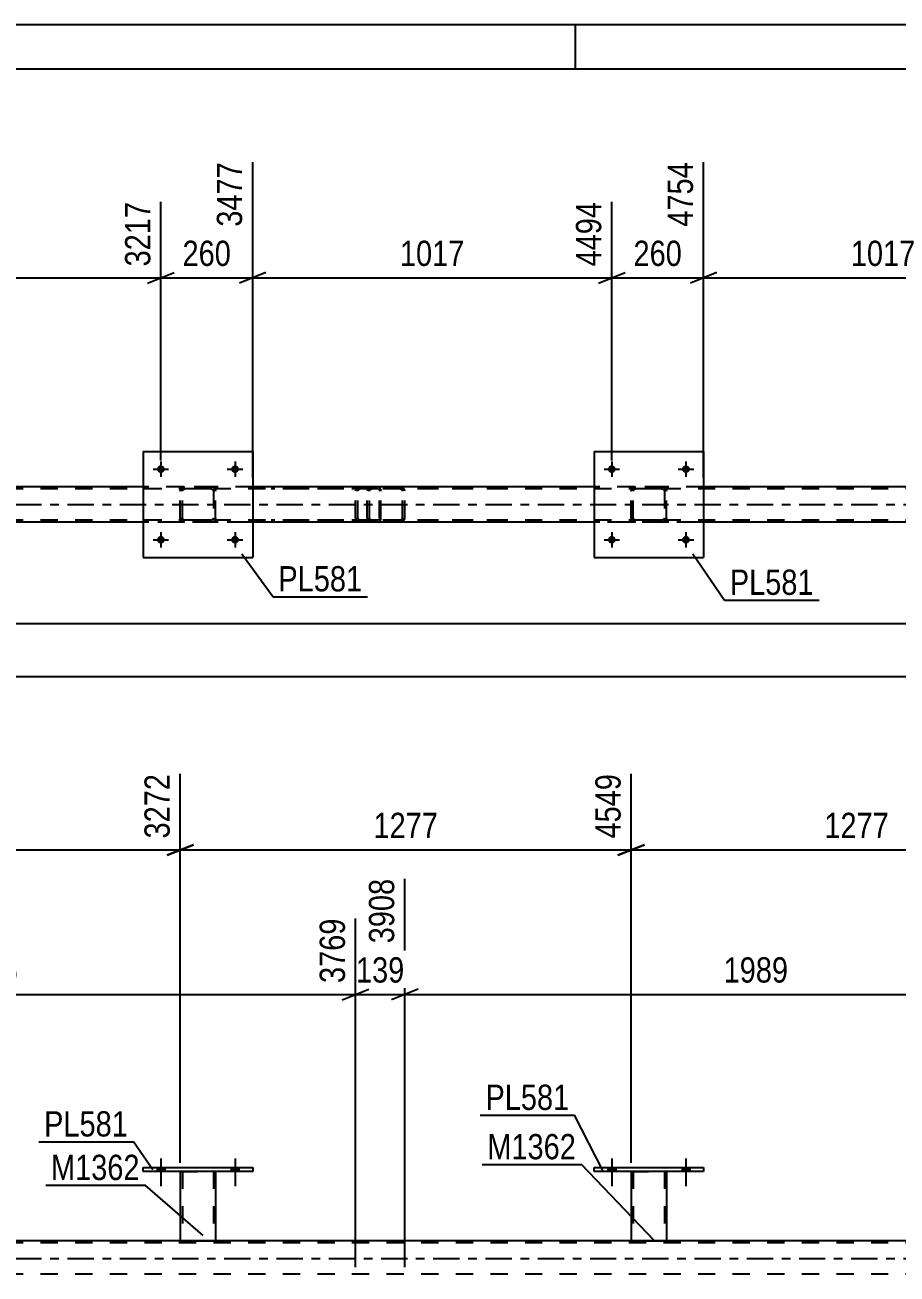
# Model space of a CAD drawing. Header units: millimetres. Extents: x 0 to 841, y 0 to 594.
# Drawn here: x 148.6 to 247.4, y 452.5 to 594 of the extents above; entities that cross this region are included whole.
import ezdxf

# ---------------------------------------------------------------- set-up
doc = ezdxf.new("R2010")
doc.units = ezdxf.units.MM
doc.linetypes.add('DXK_LINE_DOT2', pattern=[3.9198, 1.9599, -1.9599])
doc.linetypes.add('DXK_LINE_DOT3', pattern=[5.9187, 2.979, -0.9799, 0.9799, -0.9799])
doc.styles.add('Arial Narrow', font='ARIALN.TTF', dxfattribs={"height": 0.2})

# ---------------------------------------------------------------- blocks, each defined once
blk = doc.blocks.new('Unknown-389786769-1133 - 25525')
at = {"color": 5, "linetype": 'Continuous'}
for p, q in [((841, 594), (0, 594)), ((211, 589), (211, 594)), ((836, 589), (5, 589))]:
    blk.add_line(p, q, dxfattribs=at)
blk = doc.blocks.new('Bolt-389786769-26003 - 2062')
at = {"linetype": 'Continuous'}
for points in [[(215.56, 543.68, -1), (214.68, 543.68, -1)], [(223.96, 543.68, -1), (223.08, 543.68, -1)]]:
    blk.add_hatch(color=1, dxfattribs=at).paths.add_polyline_path(points)
at = {"color": 1, "linetype": 'Continuous'}
for p, q in [((214.24, 543.68), (216, 543.68)), ((215.12, 544.56), (215.12, 542.8)), ((222.64, 543.68), (224.4, 543.68)), ((223.52, 544.56), (223.52, 542.8))]:
    blk.add_line(p, q, dxfattribs=at)
blk = doc.blocks.new('Bolt-389786769-25997 - 2062')
at = {"linetype": 'Continuous'}
for points in [[(164.48, 543.68, -1), (163.6, 543.68, -1)], [(172.88, 543.68, -1), (172, 543.68, -1)]]:
    blk.add_hatch(color=1, dxfattribs=at).paths.add_polyline_path(points)
at = {"color": 1, "linetype": 'Continuous'}
for p, q in [((163.16, 543.68), (164.92, 543.68)), ((164.04, 544.56), (164.04, 542.8)), ((171.56, 543.68), (173.32, 543.68)), ((172.44, 544.56), (172.44, 542.8))]:
    blk.add_line(p, q, dxfattribs=at)
blk = doc.blocks.new('Part-389786769-2103 - 2062')
at = {"color": 7, "linetype": 'DXK_LINE_DOT2'}
for p, q in [((756.02, 541.44), (94.28, 541.44)), ((174.44, 541.68), (162.04, 541.68)), ((225.52, 541.68), (213.12, 541.68)), ((756.02, 537.92), (94.28, 537.92)), ((753.62, 537.68), (110.96, 537.68)), ((174.44, 537.68), (162.04, 537.68)), ((225.52, 537.68), (213.12, 537.68))]:
    blk.add_line(p, q, dxfattribs=at)
at = {"color": 2, "linetype": 'Continuous'}
for p, q in [((162.04, 541.68), (123.36, 541.68)), ((213.12, 541.68), (174.44, 541.68)), ((264.2, 541.68), (225.52, 541.68)), ((162.04, 537.68), (123.36, 537.68)), ((213.12, 537.68), (174.44, 537.68)), ((264.2, 537.68), (225.52, 537.68))]:
    blk.add_line(p, q, dxfattribs=at)
at = {"color": 7, "linetype": 'DXK_LINE_DOT3'}
blk.add_line((94.28, 539.68), (756.02, 539.68), dxfattribs=at)
blk = doc.blocks.new('Part-389786769-25974 - 2062')
at = {"color": 2, "linetype": 'Continuous'}
for p, q in [((213.12, 545.68), (213.12, 533.68)), ((213.12, 545.68), (225.52, 545.68)), ((225.52, 545.68), (225.52, 533.68)), ((213.12, 533.68), (225.52, 533.68))]:
    blk.add_line(p, q, dxfattribs=at)
blk = doc.blocks.new('Part-389786769-2172 - 2062')
at = {"color": 7, "linetype": 'DXK_LINE_DOT2'}
for p, q in [((188.69, 541.68), (176.53, 541.68)), ((188.69, 541.44), (176.53, 541.44)), ((186.13, 541.37), (186.09, 541.2)), ((186.09, 538.16), (186.09, 541.2)), ((186.13, 541.39), (186.13, 541.37)), ((186.34, 541.2), (186.36, 541.3)), ((186.34, 538.16), (186.34, 541.2)), ((186.36, 541.3), (186.42, 541.37)), ((186.59, 541.68), (186.4, 541.65)), ((186.42, 541.37), (186.5, 541.43)), ((186.5, 541.43), (186.59, 541.44)), ((187.41, 541.68), (187.41, 541.44)), ((188.79, 541.65), (188.69, 541.68)), ((188.69, 541.44), (188.74, 541.43)), ((188.74, 541.43), (188.78, 541.37)), ((188.78, 541.37), (188.81, 541.3)), ((188.88, 541.54), (188.79, 541.65)), ((188.81, 541.3), (188.82, 541.2)), ((188.82, 538.16), (188.82, 541.2)), ((188.94, 541.39), (188.88, 541.54)), ((188.96, 541.2), (188.94, 541.39)), ((188.96, 538.16), (188.96, 541.2)), ((188.69, 537.92), (176.53, 537.92)), ((186.09, 538.16), (186.13, 537.98)), ((186.36, 538.07), (186.34, 538.16)), ((186.42, 537.99), (186.36, 538.07)), ((186.4, 537.72), (186.59, 537.68)), ((186.5, 537.94), (186.42, 537.99)), ((186.59, 537.92), (186.5, 537.94)), ((187.41, 537.68), (187.41, 537.92)), ((188.74, 537.94), (188.69, 537.92)), ((188.69, 537.68), (188.79, 537.72)), ((188.78, 537.99), (188.74, 537.94)), ((188.81, 538.07), (188.78, 537.99)), ((188.79, 537.72), (188.88, 537.82)), ((188.82, 538.16), (188.81, 538.07)), ((188.88, 537.82), (188.94, 537.98)), ((188.94, 537.98), (188.96, 538.16)), ((188.69, 537.68), (176.53, 537.68))]:
    blk.add_line(p, q, dxfattribs=at)
for centre, start, end in [((186.58, 541.19), 111.1941, 156.1506), ((186.58, 538.18), 203.8494, 248.8059)]:
    blk.add_arc(centre, 0.492, start, end, dxfattribs=at)
blk = doc.blocks.new('Bolt-389786769-25996 - 2062')
at = {"linetype": 'Continuous'}
for points in [[(164.48, 535.68, -1), (163.6, 535.68, -1)], [(172.88, 535.68, -1), (172, 535.68, -1)]]:
    blk.add_hatch(color=1, dxfattribs=at).paths.add_polyline_path(points)
at = {"color": 1, "linetype": 'Continuous'}
for p, q in [((164.04, 536.56), (164.04, 534.8)), ((172.44, 536.56), (172.44, 534.8)), ((163.16, 535.68), (164.92, 535.68)), ((171.56, 535.68), (173.32, 535.68))]:
    blk.add_line(p, q, dxfattribs=at)
blk = doc.blocks.new('Part-389786769-25973 - 2062')
at = {"color": 7, "linetype": 'DXK_LINE_DOT2'}
for p, q in [((217.32, 541.2), (217.35, 541.39)), ((217.35, 541.39), (217.32, 541.2)), ((217.32, 538.16), (217.32, 541.2)), ((217.56, 541.2), (217.58, 541.3)), ((217.56, 538.16), (217.56, 541.2)), ((217.58, 541.3), (217.63, 541.37)), ((217.61, 541.65), (217.8, 541.68)), ((217.8, 541.68), (217.61, 541.65)), ((217.63, 541.37), (217.71, 541.42)), ((217.71, 541.42), (217.8, 541.44)), ((220.84, 541.68), (217.8, 541.68)), ((220.84, 541.44), (217.8, 541.44)), ((220.84, 541.68), (221.02, 541.65)), ((221.02, 541.65), (220.84, 541.68)), ((220.84, 541.44), (220.93, 541.42)), ((220.93, 541.42), (221.01, 541.37)), ((221.01, 541.37), (221.06, 541.3)), ((221.06, 541.3), (221.08, 541.2)), ((221.08, 541.2), (221.08, 538.16)), ((221.28, 541.39), (221.32, 541.2)), ((221.32, 541.2), (221.28, 541.39)), ((221.32, 538.16), (221.32, 541.2)), ((217.35, 537.98), (217.32, 538.16)), ((217.32, 538.16), (217.35, 537.98)), ((217.58, 538.07), (217.56, 538.16)), ((217.63, 537.99), (217.58, 538.07)), ((217.8, 537.68), (217.61, 537.72)), ((217.61, 537.72), (217.8, 537.68)), ((217.71, 537.94), (217.63, 537.99)), ((217.8, 537.92), (217.71, 537.94)), ((220.84, 537.92), (217.8, 537.92)), ((220.93, 537.94), (220.84, 537.92)), ((221.02, 537.72), (220.84, 537.68)), ((220.84, 537.68), (221.02, 537.72)), ((221.01, 537.99), (220.93, 537.94)), ((221.06, 538.07), (221.01, 537.99)), ((221.08, 538.16), (221.06, 538.07)), ((221.32, 538.16), (221.28, 537.98)), ((221.28, 537.98), (221.32, 538.16)), ((220.84, 537.68), (217.8, 537.68))]:
    blk.add_line(p, q, dxfattribs=at)
at = {"color": 7, "linetype": 'DXK_LINE_DOT3'}
blk.add_line((219.32, 539.68), (219.32, 539.68), dxfattribs=at)
at = {"color": 7, "linetype": 'DXK_LINE_DOT2'}
for centre, start, end in [((217.8, 541.2), 112.5, 157.5), ((217.8, 541.2), 112.5, 157.5), ((220.84, 541.2), 22.5, 67.5), ((220.84, 541.2), 22.5, 67.5), ((217.8, 538.16), 202.5, 247.5), ((217.8, 538.16), 202.5, 247.5), ((220.84, 538.16), 292.5, 337.5), ((220.84, 538.16), 292.5, 337.5)]:
    blk.add_arc(centre, 0.48, start, end, dxfattribs=at)
blk = doc.blocks.new('Part-389786769-2186 - 2062')
at = {"color": 7, "linetype": 'DXK_LINE_DOT2'}
for p, q in [((187.45, 541.37), (187.41, 541.2)), ((187.41, 538.16), (187.41, 541.2)), ((187.45, 541.39), (187.45, 541.37)), ((187.67, 541.2), (187.68, 541.3)), ((187.67, 538.16), (187.67, 541.2)), ((187.68, 541.3), (187.74, 541.37)), ((187.92, 541.68), (187.72, 541.65)), ((187.74, 541.37), (187.82, 541.43)), ((187.82, 541.43), (187.92, 541.44)), ((202.91, 541.68), (187.92, 541.68)), ((202.91, 541.44), (187.92, 541.44)), ((191.35, 541.65), (191.16, 541.68)), ((191.16, 541.44), (191.25, 541.43)), ((191.25, 541.43), (191.34, 541.37)), ((191.34, 541.37), (191.39, 541.3)), ((191.39, 541.3), (191.41, 541.2)), ((191.41, 538.16), (191.41, 541.2)), ((191.63, 541.37), (191.63, 541.39)), ((191.67, 541.2), (191.63, 541.37)), ((191.67, 538.16), (191.67, 541.2)), ((187.41, 538.16), (187.45, 537.98)), ((187.68, 538.07), (187.67, 538.16)), ((187.74, 537.99), (187.68, 538.07)), ((187.72, 537.72), (187.92, 537.68)), ((187.82, 537.94), (187.74, 537.99)), ((187.92, 537.92), (187.82, 537.94)), ((202.91, 537.92), (187.92, 537.92)), ((191.25, 537.94), (191.16, 537.92)), ((191.16, 537.68), (191.35, 537.72)), ((191.34, 537.99), (191.25, 537.94)), ((191.39, 538.07), (191.34, 537.99)), ((191.41, 538.16), (191.39, 538.07)), ((191.63, 537.98), (191.67, 538.16)), ((202.91, 537.68), (187.92, 537.68))]:
    blk.add_line(p, q, dxfattribs=at)
for centre, start, end in [((187.9, 541.18), 110.7583, 155.68), ((191.18, 541.18), 24.32, 69.2417), ((187.9, 538.18), 204.32, 249.2417), ((191.18, 538.18), 290.7583, 335.68)]:
    blk.add_arc(centre, 0.496, start, end, dxfattribs=at)
blk = doc.blocks.new('Part-389786769-25967 - 2062')
at = {"color": 7, "linetype": 'DXK_LINE_DOT2'}
for p, q in [((166.24, 541.2), (166.27, 541.39)), ((166.27, 541.39), (166.24, 541.2)), ((166.24, 538.16), (166.24, 541.2)), ((166.48, 541.2), (166.5, 541.3)), ((166.48, 538.16), (166.48, 541.2)), ((166.5, 541.3), (166.55, 541.37)), ((166.53, 541.65), (166.72, 541.68)), ((166.72, 541.68), (166.53, 541.65)), ((166.55, 541.37), (166.63, 541.42)), ((166.63, 541.42), (166.72, 541.44)), ((169.76, 541.68), (166.72, 541.68)), ((169.76, 541.44), (166.72, 541.44)), ((169.76, 541.68), (169.94, 541.65)), ((169.94, 541.65), (169.76, 541.68)), ((169.76, 541.44), (169.85, 541.42)), ((169.85, 541.42), (169.93, 541.37)), ((169.93, 541.37), (169.98, 541.3)), ((169.98, 541.3), (170, 541.2)), ((170, 541.2), (170, 538.16)), ((170.2, 541.39), (170.24, 541.2)), ((170.24, 541.2), (170.2, 541.39)), ((170.24, 538.16), (170.24, 541.2)), ((166.27, 537.98), (166.24, 538.16)), ((166.24, 538.16), (166.27, 537.98)), ((166.5, 538.07), (166.48, 538.16)), ((166.55, 537.99), (166.5, 538.07)), ((166.72, 537.68), (166.53, 537.72)), ((166.53, 537.72), (166.72, 537.68)), ((166.63, 537.94), (166.55, 537.99)), ((166.72, 537.92), (166.63, 537.94)), ((169.76, 537.92), (166.72, 537.92)), ((169.85, 537.94), (169.76, 537.92)), ((169.94, 537.72), (169.76, 537.68)), ((169.76, 537.68), (169.94, 537.72)), ((169.93, 537.99), (169.85, 537.94)), ((169.98, 538.07), (169.93, 537.99)), ((170, 538.16), (169.98, 538.07)), ((170.24, 538.16), (170.2, 537.98)), ((170.2, 537.98), (170.24, 538.16)), ((169.76, 537.68), (166.72, 537.68))]:
    blk.add_line(p, q, dxfattribs=at)
at = {"color": 7, "linetype": 'DXK_LINE_DOT3'}
blk.add_line((168.24, 539.68), (168.24, 539.68), dxfattribs=at)
at = {"color": 7, "linetype": 'DXK_LINE_DOT2'}
for centre, start, end in [((166.72, 541.2), 112.5, 157.5), ((166.72, 541.2), 112.5, 157.5), ((169.76, 541.2), 22.5, 67.5), ((169.76, 541.2), 22.5, 67.5), ((166.72, 538.16), 202.5, 247.5), ((166.72, 538.16), 202.5, 247.5), ((169.76, 538.16), 292.5, 337.5), ((169.76, 538.16), 292.5, 337.5)]:
    blk.add_arc(centre, 0.48, start, end, dxfattribs=at)
blk = doc.blocks.new('Part-389786769-25968 - 2062')
at = {"color": 2, "linetype": 'Continuous'}
for p, q in [((162.04, 545.68), (162.04, 533.68)), ((162.04, 545.68), (174.44, 545.68)), ((174.44, 545.68), (174.44, 533.68)), ((162.04, 533.68), (174.44, 533.68))]:
    blk.add_line(p, q, dxfattribs=at)
blk = doc.blocks.new('Bolt-389786769-26002 - 2062')
at = {"linetype": 'Continuous'}
for points in [[(215.56, 535.68, -1), (214.68, 535.68, -1)], [(223.96, 535.68, -1), (223.08, 535.68, -1)]]:
    blk.add_hatch(color=1, dxfattribs=at).paths.add_polyline_path(points)
at = {"color": 1, "linetype": 'Continuous'}
for p, q in [((215.12, 536.56), (215.12, 534.8)), ((223.52, 536.56), (223.52, 534.8)), ((214.24, 535.68), (216, 535.68)), ((222.64, 535.68), (224.4, 535.68))]:
    blk.add_line(p, q, dxfattribs=at)
blk = doc.blocks.new('Bolt-389786769-26369 - 2334')
at = {"linetype": 'Continuous'}
for points in [[(214.68, 464.1), (215.56, 464.1), (215.56, 464.58), (214.68, 464.58)], [(223.08, 464.1), (223.96, 464.1), (223.96, 464.58), (223.08, 464.58)]]:
    blk.add_hatch(color=1, dxfattribs=at).paths.add_polyline_path(points)
at = {"color": 1, "linetype": 'Continuous'}
for p, q in [((215.12, 465.58), (215.12, 462.46)), ((223.52, 465.58), (223.52, 462.46)), ((214.68, 464.58), (214.68, 464.1)), ((215.56, 464.58), (215.56, 464.1)), ((223.08, 464.58), (223.08, 464.1)), ((223.96, 464.58), (223.96, 464.1))]:
    blk.add_line(p, q, dxfattribs=at)
blk = doc.blocks.new('Part-389786769-2518 - 2334')
at = {"color": 2, "linetype": 'Continuous'}
blk.add_line((750.1, 456.26), (94.28, 456.26), dxfattribs=at)
at = {"color": 7, "linetype": 'DXK_LINE_DOT2'}
for p, q in [((756.02, 456.02), (94.28, 456.02)), ((756.02, 452.5), (94.28, 452.5))]:
    blk.add_line(p, q, dxfattribs=at)
at = {"color": 7, "linetype": 'DXK_LINE_DOT3'}
blk.add_line((94.28, 454.26), (756.02, 454.26), dxfattribs=at)
blk = doc.blocks.new('Part-389786769-26340 - 2334')
at = {"color": 7, "linetype": 'DXK_LINE_DOT2'}
for p, q in [((217.32, 464.11), (221.32, 464.11)), ((217.32, 464.1), (217.32, 464.11)), ((217.32, 464.11), (217.32, 464.1)), ((217.56, 464.11), (217.56, 456.26)), ((221.08, 464.11), (221.08, 456.26)), ((221.32, 464.11), (221.32, 464.1)), ((221.32, 464.1), (221.32, 464.11)), ((221.02, 456.26), (221.06, 456.26)), ((221.02, 456.26), (221.06, 456.26)), ((221.06, 456.26), (221.08, 456.26)), ((221.06, 456.26), (221.08, 456.26))]:
    blk.add_line(p, q, dxfattribs=at)
at = {"color": 2, "linetype": 'Continuous'}
for p, q in [((217.32, 464.1), (217.32, 456.26)), ((221.32, 464.1), (221.32, 456.26)), ((217.32, 456.26), (221.32, 456.26))]:
    blk.add_line(p, q, dxfattribs=at)
blk = doc.blocks.new('Part-389786769-26334 - 2334')
at = {"color": 7, "linetype": 'DXK_LINE_DOT2'}
for p, q in [((166.24, 464.11), (170.24, 464.11)), ((166.24, 464.1), (166.24, 464.11)), ((166.24, 464.11), (166.24, 464.1)), ((166.48, 464.11), (166.48, 456.26)), ((170, 464.11), (170, 456.26)), ((170.24, 464.11), (170.24, 464.1)), ((170.24, 464.1), (170.24, 464.11)), ((169.94, 456.26), (169.98, 456.26)), ((169.94, 456.26), (169.98, 456.26)), ((169.98, 456.26), (170, 456.26)), ((169.98, 456.26), (170, 456.26))]:
    blk.add_line(p, q, dxfattribs=at)
at = {"color": 2, "linetype": 'Continuous'}
for p, q in [((166.24, 464.1), (166.24, 456.26)), ((170.24, 464.1), (170.24, 456.26)), ((166.24, 456.26), (170.24, 456.26))]:
    blk.add_line(p, q, dxfattribs=at)
blk = doc.blocks.new('Part-389786769-26335 - 2334')
at = {"color": 2, "linetype": 'Continuous'}
for p, q in [((162.04, 464.58), (174.44, 464.58)), ((162.04, 464.1), (162.04, 464.58)), ((174.44, 464.58), (174.44, 464.1)), ((174.44, 464.1), (162.04, 464.1))]:
    blk.add_line(p, q, dxfattribs=at)
blk = doc.blocks.new('Part-389786769-26341 - 2334')
at = {"color": 2, "linetype": 'Continuous'}
for p, q in [((213.12, 464.58), (225.52, 464.58)), ((213.12, 464.1), (213.12, 464.58)), ((225.52, 464.58), (225.52, 464.1)), ((225.52, 464.1), (213.12, 464.1))]:
    blk.add_line(p, q, dxfattribs=at)
blk = doc.blocks.new('Bolt-389786769-26363 - 2334')
at = {"linetype": 'Continuous'}
for points in [[(163.6, 464.1), (164.48, 464.1), (164.48, 464.58), (163.6, 464.58)], [(172, 464.1), (172.88, 464.1), (172.88, 464.58), (172, 464.58)]]:
    blk.add_hatch(color=1, dxfattribs=at).paths.add_polyline_path(points)
at = {"color": 1, "linetype": 'Continuous'}
for p, q in [((164.04, 465.58), (164.04, 462.46)), ((172.44, 465.58), (172.44, 462.46)), ((163.6, 464.58), (163.6, 464.1)), ((164.48, 464.58), (164.48, 464.1)), ((172, 464.58), (172, 464.1)), ((172.88, 464.58), (172.88, 464.1))]:
    blk.add_line(p, q, dxfattribs=at)
blk = doc.blocks.new('Bolt-389786769-26364 - 2334')
at = {"linetype": 'Continuous'}
for points in [[(163.6, 464.1), (164.48, 464.1), (164.48, 464.58), (163.6, 464.58)], [(172, 464.1), (172.88, 464.1), (172.88, 464.58), (172, 464.58)]]:
    blk.add_hatch(color=1, dxfattribs=at).paths.add_polyline_path(points)
at = {"color": 1, "linetype": 'Continuous'}
for p, q in [((164.04, 465.58), (164.04, 462.46)), ((172.44, 465.58), (172.44, 462.46)), ((163.6, 464.58), (163.6, 464.1)), ((164.48, 464.58), (164.48, 464.1)), ((172, 464.58), (172, 464.1)), ((172.88, 464.58), (172.88, 464.1))]:
    blk.add_line(p, q, dxfattribs=at)
blk = doc.blocks.new('Bolt-389786769-26370 - 2334')
at = {"linetype": 'Continuous'}
for points in [[(214.68, 464.1), (215.56, 464.1), (215.56, 464.58), (214.68, 464.58)], [(223.08, 464.1), (223.96, 464.1), (223.96, 464.58), (223.08, 464.58)]]:
    blk.add_hatch(color=1, dxfattribs=at).paths.add_polyline_path(points)
at = {"color": 1, "linetype": 'Continuous'}
for p, q in [((215.12, 465.58), (215.12, 462.46)), ((223.52, 465.58), (223.52, 462.46)), ((214.68, 464.58), (214.68, 464.1)), ((215.56, 464.58), (215.56, 464.1)), ((223.08, 464.58), (223.08, 464.1)), ((223.96, 464.58), (223.96, 464.1))]:
    blk.add_line(p, q, dxfattribs=at)
blk = doc.blocks.new('StraightDimension-389786769-28753 - 2062')
at = {"color": 7, "linetype": 'Continuous'}
for p, q in [((174.44, 542.68), (174.44, 578.47)), ((164.04, 544.68), (164.04, 573.97)), ((162.54, 564.75), (165.54, 565.95)), ((164.04, 565.35), (174.44, 565.35)), ((175.94, 565.95), (172.94, 564.75))]:
    blk.add_line(p, q, dxfattribs=at)
at = {"color": 0}
blk.add_wipeout([(172.58, 566.1), (172.58, 570.3), (165.89, 570.3), (165.89, 566.1)], dxfattribs=at)
at = {"color": 3, "style": 'Arial Narrow'}
blk.add_text('260', height=2.863, dxfattribs=at).set_placement((166.49, 566.7))
at = {"color": 0, "linetype": 'Continuous'}
blk.add_wipeout([(173.84, 579.07), (169.64, 579.07), (169.64, 570.55), (173.84, 570.55)], dxfattribs=at)
at = {"color": 3, "linetype": 'Continuous', "style": 'Arial Narrow'}
blk.add_text('3477', height=2.863, rotation=90.0002, dxfattribs=at).set_placement((173.24, 571.15))
blk = doc.blocks.new('StraightDimension-389786769-28752 - 2062')
at = {"color": 7, "linetype": 'Continuous'}
for p, q in [((174.44, 542.68), (174.44, 578.47)), ((215.12, 544.68), (215.12, 573.97)), ((175.94, 565.95), (172.94, 564.75)), ((174.44, 565.35), (215.12, 565.35)), ((213.62, 564.75), (216.62, 565.95))]:
    blk.add_line(p, q, dxfattribs=at)
at = {"color": 0}
blk.add_wipeout([(199.03, 566.1), (199.03, 570.3), (190.52, 570.3), (190.52, 566.1)], dxfattribs=at)
at = {"color": 3, "style": 'Arial Narrow'}
blk.add_text('1017', height=2.863, dxfattribs=at).set_placement((191.12, 566.7))
at = {"color": 0, "linetype": 'Continuous'}
blk.add_wipeout([(214.52, 574.57), (210.32, 574.57), (210.32, 566.05), (214.52, 566.05)], dxfattribs=at)
at = {"color": 3, "linetype": 'Continuous', "style": 'Arial Narrow'}
blk.add_text('4494', height=2.863, rotation=90.0002, dxfattribs=at).set_placement((213.92, 566.65))
blk = doc.blocks.new('StraightDimension-389786769-22695 - 2062')
at = {"color": 7, "linetype": 'Continuous'}
blk.add_line((57.16, 526.2), (756.02, 526.2), dxfattribs=at)
blk = doc.blocks.new('StraightDimension-389786769-28750 - 2062')
at = {"color": 7, "linetype": 'Continuous'}
for p, q in [((225.52, 542.68), (225.52, 578.47)), ((266.2, 544.68), (266.2, 573.97)), ((227.02, 565.95), (224.02, 564.75)), ((225.52, 565.35), (266.2, 565.35)), ((264.7, 564.75), (267.7, 565.95))]:
    blk.add_line(p, q, dxfattribs=at)
at = {"color": 0}
blk.add_wipeout([(250.11, 566.1), (250.11, 570.3), (241.6, 570.3), (241.6, 566.1)], dxfattribs=at)
at = {"color": 3, "style": 'Arial Narrow'}
blk.add_text('1017', height=2.863, dxfattribs=at).set_placement((242.2, 566.7))
at = {"color": 0, "linetype": 'Continuous'}
blk.add_wipeout([(265.6, 574.57), (261.4, 574.57), (261.4, 566.05), (265.6, 566.05)], dxfattribs=at)
at = {"color": 3, "linetype": 'Continuous', "style": 'Arial Narrow'}
blk.add_text('5771', height=2.863, rotation=90.0002, dxfattribs=at).set_placement((265, 566.65))
blk = doc.blocks.new('StraightDimension-389786769-28751 - 2062')
at = {"color": 7, "linetype": 'Continuous'}
for p, q in [((225.52, 542.68), (225.52, 578.47)), ((215.12, 544.68), (215.12, 573.97)), ((213.62, 564.75), (216.62, 565.95)), ((215.12, 565.35), (225.52, 565.35)), ((227.02, 565.95), (224.02, 564.75))]:
    blk.add_line(p, q, dxfattribs=at)
at = {"color": 0}
blk.add_wipeout([(223.66, 566.1), (223.66, 570.3), (216.98, 570.3), (216.98, 566.1)], dxfattribs=at)
at = {"color": 3, "style": 'Arial Narrow'}
blk.add_text('260', height=2.863, dxfattribs=at).set_placement((217.58, 566.7))
at = {"color": 0, "linetype": 'Continuous'}
blk.add_wipeout([(224.92, 579.07), (220.72, 579.07), (220.72, 570.55), (224.92, 570.55)], dxfattribs=at)
at = {"color": 3, "linetype": 'Continuous', "style": 'Arial Narrow'}
blk.add_text('4754', height=2.863, rotation=90.0002, dxfattribs=at).set_placement((224.32, 571.15))
blk = doc.blocks.new('StraightDimension-389786769-28754 - 2062')
at = {"color": 7, "linetype": 'Continuous'}
for p, q in [((123.36, 542.68), (123.36, 578.47)), ((164.04, 544.68), (164.04, 573.97)), ((124.86, 565.95), (121.86, 564.75)), ((123.36, 565.35), (164.04, 565.35)), ((162.54, 564.75), (165.54, 565.95))]:
    blk.add_line(p, q, dxfattribs=at)
at = {"color": 0}
blk.add_wipeout([(147.95, 566.1), (147.95, 570.3), (139.44, 570.3), (139.44, 566.1)], dxfattribs=at)
at = {"color": 3, "style": 'Arial Narrow'}
blk.add_text('1017', height=2.863, dxfattribs=at).set_placement((140.04, 566.7))
at = {"color": 0, "linetype": 'Continuous'}
blk.add_wipeout([(163.44, 574.57), (159.24, 574.57), (159.24, 566.05), (163.44, 566.05)], dxfattribs=at)
at = {"color": 3, "linetype": 'Continuous', "style": 'Arial Narrow'}
blk.add_text('3217', height=2.863, rotation=90.0002, dxfattribs=at).set_placement((162.84, 566.65))
blk = doc.blocks.new('StraightDimension-389786769-29398 - 2062')
at = {"color": 7, "linetype": 'Continuous'}
blk.add_line((56.52, 520.18), (756.66, 520.18), dxfattribs=at)
blk = doc.blocks.new('StraightDimension-389786769-30510 - 2334')
at = {"color": 7, "linetype": 'Continuous'}
for p, q in [((115.16, 465.1), (115.16, 509.15)), ((166.24, 465.11), (166.24, 509.15)), ((116.66, 501.14), (113.66, 499.94)), ((164.74, 499.94), (167.74, 501.14)), ((115.16, 500.54), (166.24, 500.54))]:
    blk.add_line(p, q, dxfattribs=at)
at = {"color": 0}
blk.add_wipeout([(144.95, 501.29), (144.95, 505.49), (136.44, 505.49), (136.44, 501.29)], dxfattribs=at)
at = {"color": 3, "style": 'Arial Narrow'}
blk.add_text('1277', height=2.863, dxfattribs=at).set_placement((137.04, 501.89))
at = {"color": 0, "linetype": 'Continuous'}
blk.add_wipeout([(165.64, 509.75), (161.44, 509.75), (161.44, 501.24), (165.64, 501.24)], dxfattribs=at)
at = {"color": 3, "linetype": 'Continuous', "style": 'Arial Narrow'}
blk.add_text('3272', height=2.863, rotation=90.0002, dxfattribs=at).set_placement((165.04, 501.84))
blk = doc.blocks.new('StraightDimension-389786769-30509 - 2334')
at = {"color": 7, "linetype": 'Continuous'}
for p, q in [((166.24, 465.11), (166.24, 509.15)), ((217.32, 465.11), (217.32, 509.15)), ((167.74, 501.14), (164.74, 499.94)), ((215.82, 499.94), (218.82, 501.14)), ((166.24, 500.54), (217.32, 500.54))]:
    blk.add_line(p, q, dxfattribs=at)
at = {"color": 0}
blk.add_wipeout([(196.03, 501.29), (196.03, 505.49), (187.52, 505.49), (187.52, 501.29)], dxfattribs=at)
at = {"color": 3, "style": 'Arial Narrow'}
blk.add_text('1277', height=2.863, dxfattribs=at).set_placement((188.12, 501.89))
at = {"color": 0, "linetype": 'Continuous'}
blk.add_wipeout([(216.72, 509.75), (212.52, 509.75), (212.52, 501.24), (216.72, 501.24)], dxfattribs=at)
at = {"color": 3, "linetype": 'Continuous', "style": 'Arial Narrow'}
blk.add_text('4549', height=2.863, rotation=90.0002, dxfattribs=at).set_placement((216.12, 501.84))
blk = doc.blocks.new('StraightDimension-389786769-22833 - 2334')
at = {"color": 7, "linetype": 'Continuous'}
for p, q in [((191.67, 453.26), (191.67, 497.28)), ((271.23, 453.26), (271.23, 492.78)), ((193.17, 484.77), (190.17, 483.57)), ((191.67, 484.17), (271.23, 484.17)), ((269.73, 483.57), (272.73, 484.77))]:
    blk.add_line(p, q, dxfattribs=at)
at = {"color": 0}
blk.add_wipeout([(235.7, 484.92), (235.7, 489.12), (227.19, 489.12), (227.19, 484.92)], dxfattribs=at)
at = {"color": 3, "style": 'Arial Narrow'}
blk.add_text('1989', height=2.863, dxfattribs=at).set_placement((227.79, 485.52))
at = {"color": 0, "linetype": 'Continuous'}
blk.add_wipeout([(270.63, 493.38), (266.43, 493.38), (266.43, 484.87), (270.63, 484.87)], dxfattribs=at)
at = {"color": 3, "linetype": 'Continuous', "style": 'Arial Narrow'}
blk.add_text('5897', height=2.863, rotation=90.0002, dxfattribs=at).set_placement((270.03, 485.47))
blk = doc.blocks.new('StraightDimension-389786769-30508 - 2334')
at = {"color": 7, "linetype": 'Continuous'}
for p, q in [((217.32, 465.11), (217.32, 509.15)), ((268.4, 465.11), (268.4, 509.15)), ((218.82, 501.14), (215.82, 499.94)), ((266.9, 499.94), (269.9, 501.14)), ((217.32, 500.54), (268.4, 500.54))]:
    blk.add_line(p, q, dxfattribs=at)
at = {"color": 0}
blk.add_wipeout([(247.11, 501.29), (247.11, 505.49), (238.6, 505.49), (238.6, 501.29)], dxfattribs=at)
at = {"color": 3, "style": 'Arial Narrow'}
blk.add_text('1277', height=2.863, dxfattribs=at).set_placement((239.2, 501.89))
at = {"color": 0, "linetype": 'Continuous'}
blk.add_wipeout([(267.8, 509.75), (263.6, 509.75), (263.6, 501.24), (267.8, 501.24)], dxfattribs=at)
at = {"color": 3, "linetype": 'Continuous', "style": 'Arial Narrow'}
blk.add_text('5826', height=2.863, rotation=90.0002, dxfattribs=at).set_placement((267.2, 501.84))
blk = doc.blocks.new('StraightDimension-389786769-22834 - 2334')
at = {"color": 7, "linetype": 'Continuous'}
for p, q in [((191.67, 453.26), (191.67, 497.28)), ((186.09, 453.26), (186.09, 492.78)), ((184.59, 483.57), (187.59, 484.77)), ((186.09, 484.17), (191.67, 484.17)), ((193.17, 484.77), (190.17, 483.57))]:
    blk.add_line(p, q, dxfattribs=at)
at = {"color": 0}
blk.add_wipeout([(192.22, 484.92), (192.22, 489.12), (185.54, 489.12), (185.54, 484.92)], dxfattribs=at)
at = {"color": 3, "style": 'Arial Narrow'}
blk.add_text('139', height=2.863, dxfattribs=at).set_placement((186.14, 485.52))
at = {"color": 0, "linetype": 'Continuous'}
blk.add_wipeout([(191.07, 497.88), (186.87, 497.88), (186.87, 489.37), (191.07, 489.37)], dxfattribs=at)
at = {"color": 3, "linetype": 'Continuous', "style": 'Arial Narrow'}
blk.add_text('3908', height=2.863, rotation=90.0002, dxfattribs=at).set_placement((190.47, 489.97))
blk = doc.blocks.new('StraightDimension-389786769-22835 - 2334')
at = {"color": 7, "linetype": 'Continuous'}
for p, q in [((102.28, 453.26), (102.28, 492.78)), ((186.09, 453.26), (186.09, 492.78)), ((103.78, 484.77), (100.78, 483.57)), ((102.28, 484.17), (186.09, 484.17)), ((184.59, 483.57), (187.59, 484.77))]:
    blk.add_line(p, q, dxfattribs=at)
at = {"color": 0}
blk.add_wipeout([(148.44, 484.92), (148.44, 489.12), (139.93, 489.12), (139.93, 484.92)], dxfattribs=at)
at = {"color": 3, "style": 'Arial Narrow'}
blk.add_text('2095', height=2.863, dxfattribs=at).set_placement((140.53, 485.52))
at = {"color": 0, "linetype": 'Continuous'}
blk.add_wipeout([(185.49, 493.38), (181.29, 493.38), (181.29, 484.87), (185.49, 484.87)], dxfattribs=at)
at = {"color": 3, "linetype": 'Continuous', "style": 'Arial Narrow'}
blk.add_text('3769', height=2.863, rotation=90.0002, dxfattribs=at).set_placement((184.89, 485.47))
blk = doc.blocks.new('Mark-389786769-30887 - 2062')
at = {"color": 0}
blk.add_wipeout([(238, 529.44), (238, 532.44), (228.49, 532.44), (228.49, 529.44)], dxfattribs=at)
blk.add_wipeout([(238, 529.44), (238, 532.44), (228.49, 532.44), (228.49, 529.44)], dxfattribs=at)
at = {"color": 30, "linetype": 'Continuous'}
for p, q in [((224.3, 534.08), (227.89, 528.84)), ((227.89, 528.84), (238.6, 528.84))]:
    blk.add_line(p, q, dxfattribs=at)
at = {"color": 3, "style": 'Arial Narrow'}
blk.add_text('PL581', height=2.863, dxfattribs=at).set_placement((228.49, 529.44))
blk = doc.blocks.new('Mark-389786769-30878 - 2062')
at = {"color": 0}
blk.add_wipeout([(186.85, 529.83), (186.85, 532.83), (177.35, 532.83), (177.35, 529.83)], dxfattribs=at)
blk.add_wipeout([(186.85, 529.83), (186.85, 532.83), (177.35, 532.83), (177.35, 529.83)], dxfattribs=at)
at = {"color": 30, "linetype": 'Continuous'}
for p, q in [((173.22, 534.08), (176.75, 529.23)), ((176.75, 529.23), (187.45, 529.23))]:
    blk.add_line(p, q, dxfattribs=at)
at = {"color": 3, "style": 'Arial Narrow'}
blk.add_text('PL581', height=2.863, dxfattribs=at).set_placement((177.35, 529.83))
blk = doc.blocks.new('Mark-389786769-30720 - 2334')
at = {"color": 0}
blk.add_wipeout([(210.31, 471.09), (210.31, 474.09), (200.81, 474.09), (200.81, 471.09)], dxfattribs=at)
blk.add_wipeout([(210.31, 471.09), (210.31, 474.09), (200.81, 474.09), (200.81, 471.09)], dxfattribs=at)
at = {"color": 30, "linetype": 'Continuous'}
for p in [(200.21, 470.49), (214.12, 464.24)]:
    blk.add_line(p, (210.91, 470.49), dxfattribs=at)
at = {"color": 3, "style": 'Arial Narrow'}
blk.add_text('PL581', height=2.863, dxfattribs=at).set_placement((200.81, 471.09))
blk = doc.blocks.new('Mark-389786769-30699 - 2334')
at = {"color": 0}
blk.add_wipeout([(161.65, 463.15), (161.65, 466.15), (151.59, 466.15), (151.59, 463.15)], dxfattribs=at)
blk.add_wipeout([(161.65, 463.15), (161.65, 466.15), (151.59, 466.15), (151.59, 463.15)], dxfattribs=at)
at = {"color": 30, "linetype": 'Continuous'}
for p in [(150.99, 462.55), (168.83, 456.88)]:
    blk.add_line(p, (162.25, 462.55), dxfattribs=at)
at = {"color": 3, "style": 'Arial Narrow'}
blk.add_text('M1362', height=2.863, dxfattribs=at).set_placement((151.59, 463.15))
blk = doc.blocks.new('Mark-389786769-30702 - 2334')
at = {"color": 0}
blk.add_wipeout([(160.32, 468.08), (160.32, 471.08), (150.81, 471.08), (150.81, 468.08)], dxfattribs=at)
blk.add_wipeout([(160.32, 468.08), (160.32, 471.08), (150.81, 471.08), (150.81, 468.08)], dxfattribs=at)
at = {"color": 30, "linetype": 'Continuous'}
for p in [(150.21, 467.48), (163.13, 464.29)]:
    blk.add_line(p, (160.92, 467.48), dxfattribs=at)
at = {"color": 3, "style": 'Arial Narrow'}
blk.add_text('PL581', height=2.863, dxfattribs=at).set_placement((150.81, 468.08))
blk = doc.blocks.new('Mark-389786769-30717 - 2334')
at = {"color": 0}
blk.add_wipeout([(211.08, 465.5), (211.08, 468.5), (201.02, 468.5), (201.02, 465.5)], dxfattribs=at)
blk.add_wipeout([(211.08, 465.5), (211.08, 468.5), (201.02, 468.5), (201.02, 465.5)], dxfattribs=at)
at = {"color": 30, "linetype": 'Continuous'}
for p in [(200.42, 464.9), (219.94, 456.26)]:
    blk.add_line(p, (211.68, 464.9), dxfattribs=at)
at = {"color": 3, "style": 'Arial Narrow'}
blk.add_text('M1362', height=2.863, dxfattribs=at).set_placement((201.02, 465.5))

msp = doc.modelspace()

# ---------------------------------------------------------------- block references
for name in ['Unknown-389786769-1133 - 25525', 'Part-389786769-25968 - 2062', 'Part-389786769-25974 - 2062', 'Part-389786769-2103 - 2062', 'Bolt-389786769-25997 - 2062', 'Bolt-389786769-26003 - 2062', 'Part-389786769-25967 - 2062', 'Part-389786769-2172 - 2062', 'Part-389786769-2186 - 2062', 'Part-389786769-25973 - 2062', 'Bolt-389786769-25996 - 2062', 'Bolt-389786769-26002 - 2062', 'Bolt-389786769-26363 - 2334', 'Bolt-389786769-26364 - 2334', 'Bolt-389786769-26369 - 2334', 'Bolt-389786769-26370 - 2334', 'Part-389786769-26335 - 2334', 'Part-389786769-26341 - 2334', 'Part-389786769-26334 - 2334', 'Part-389786769-26340 - 2334', 'Part-389786769-2518 - 2334']:
    msp.add_blockref(name, (0, 0))

# ---------------------------------------------------------------- next in the draw order: block references
for name in ['StraightDimension-389786769-28753 - 2062', 'StraightDimension-389786769-28750 - 2062', 'StraightDimension-389786769-22695 - 2062', 'StraightDimension-389786769-30510 - 2334']:
    msp.add_blockref(name, (0, 0))

# ---------------------------------------------------------------- next in the draw order: block references
for name in ['StraightDimension-389786769-28754 - 2062', 'StraightDimension-389786769-28752 - 2062', 'StraightDimension-389786769-29398 - 2062', 'StraightDimension-389786769-30509 - 2334']:
    msp.add_blockref(name, (0, 0))

# ---------------------------------------------------------------- next in the draw order: block references
for name in ['StraightDimension-389786769-28751 - 2062', 'Mark-389786769-30878 - 2062', 'Mark-389786769-30887 - 2062', 'StraightDimension-389786769-22833 - 2334']:
    msp.add_blockref(name, (0, 0))

# ---------------------------------------------------------------- next in the draw order: block references
for name in ['StraightDimension-389786769-30508 - 2334', 'StraightDimension-389786769-22834 - 2334', 'Mark-389786769-30720 - 2334']:
    msp.add_blockref(name, (0, 0))

# ---------------------------------------------------------------- next in the draw order: block references
for name in ['StraightDimension-389786769-22835 - 2334', 'Mark-389786769-30717 - 2334']:
    msp.add_blockref(name, (0, 0))

# ---------------------------------------------------------------- next in the draw order: block references
msp.add_blockref('Mark-389786769-30699 - 2334', (0, 0))

# ---------------------------------------------------------------- next in the draw order: block references
msp.add_blockref('Mark-389786769-30702 - 2334', (0, 0))

doc.saveas('drawing.dxf')
